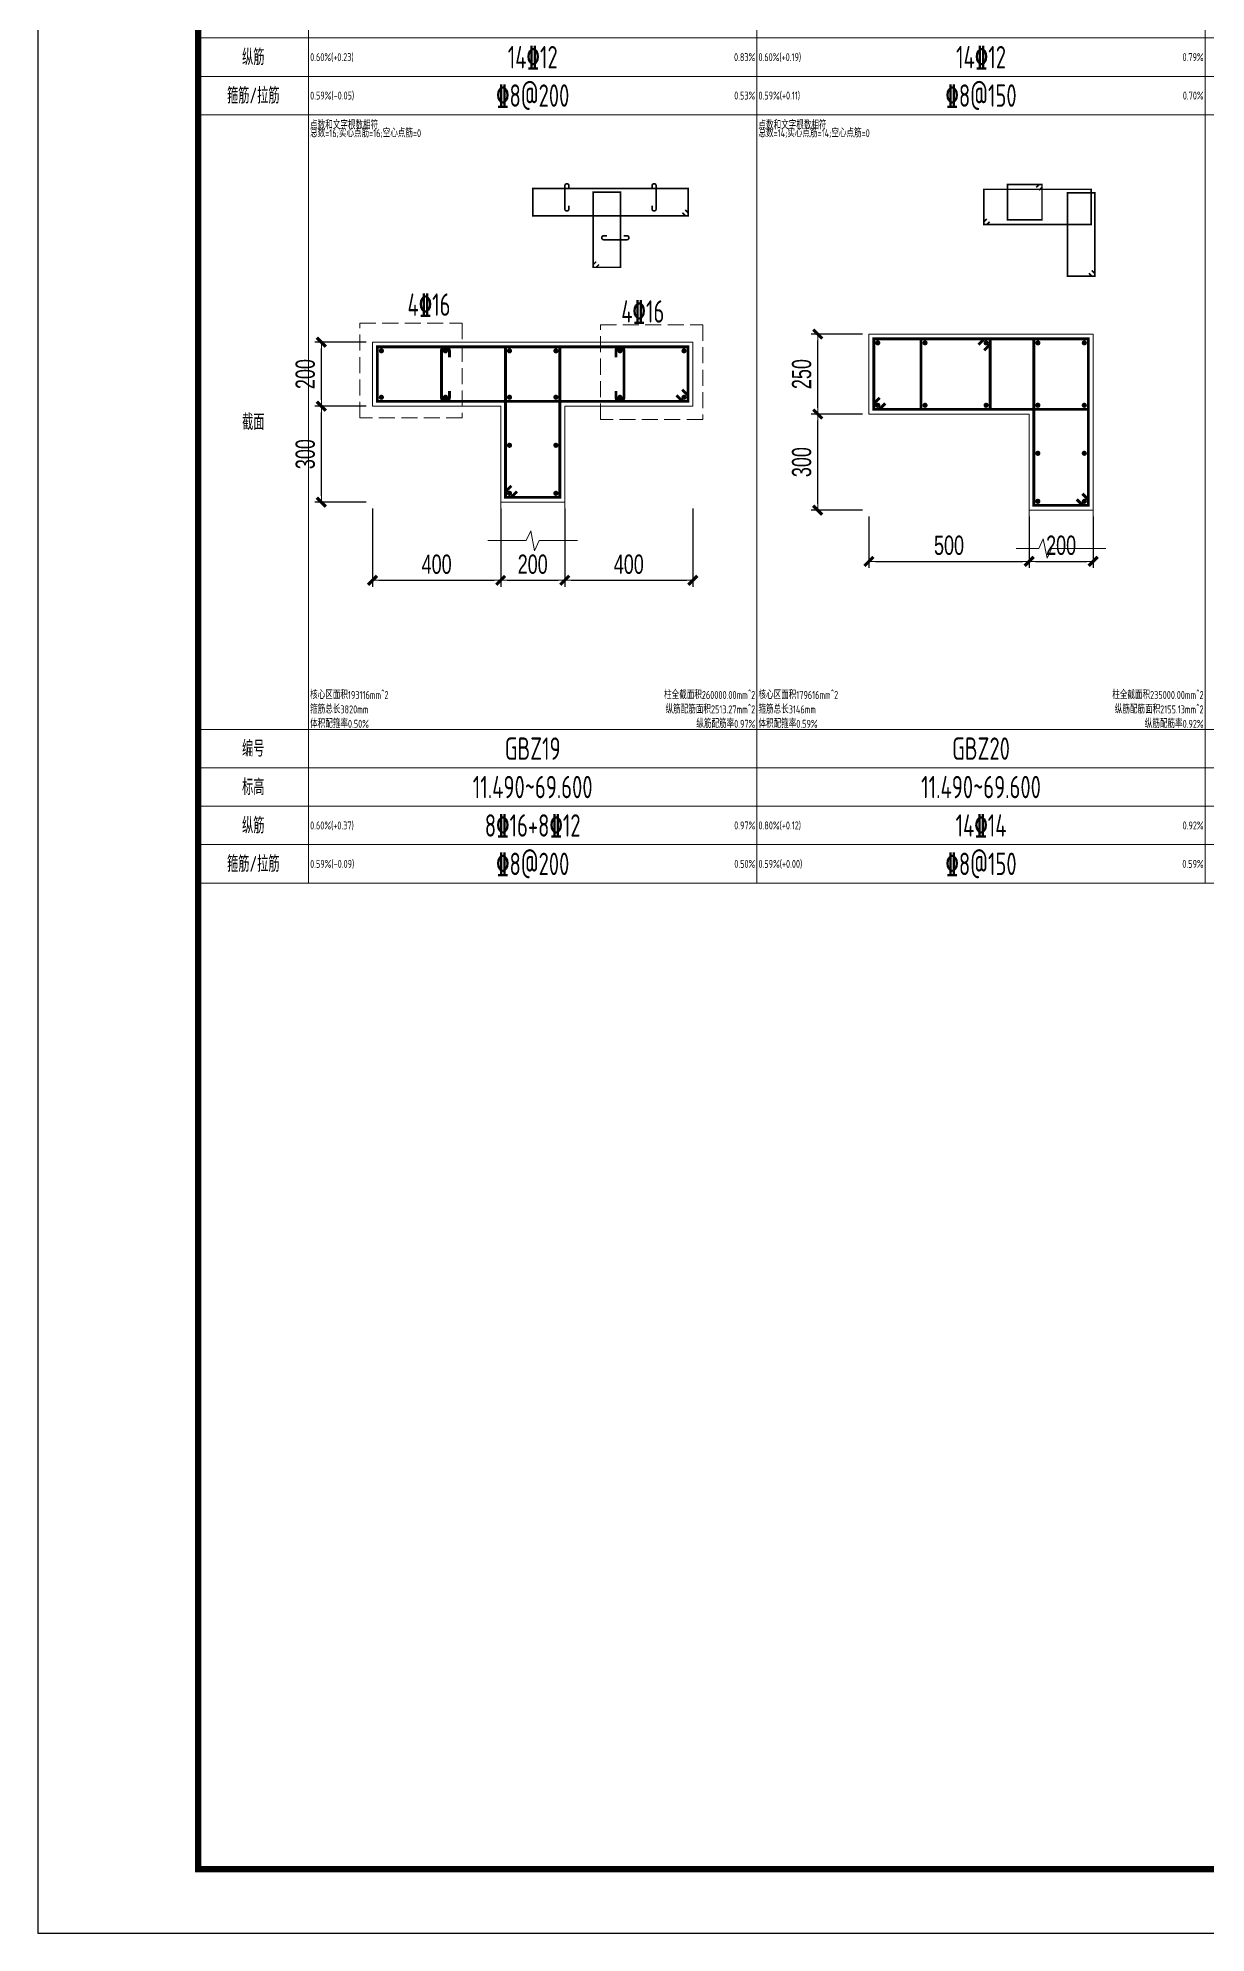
# Model space of a CAD drawing. Extents: x 5874492 to 7194610, y -939842 to -279257.
# Drawn here: x 6374271 to 6392510, y -802090 to -772489 of the extents above; entities that cross this region are included whole.
import ezdxf
from ezdxf.enums import TextEntityAlignment as Align

# ---------------------------------------------------------------- set-up
doc = ezdxf.new("R2010")
doc.units = 0
doc.header["$LTSCALE"] = 1000
doc.linetypes.add('DASH', pattern=[0.35, 0.25, -0.1])
for name, color, linetype, lineweight in [('S-墙柱-REIN', 1, 'Continuous', 20), ('S-墙柱-大样细线', 7, 'Continuous', 20), ('S-墙柱-编号', 4, 'Continuous', 20), ('S-墙柱-连梁虚线', 4, 'DASH', 20), ('S-大样-DIM', 3, 'Continuous', 20), ('S-大样-REIN', 1, 'Continuous', 20), ('S-大样-实线', 2, 'Continuous', 20), ('S-通用-TAB', 7, 'Continuous', 20)]:
    doc.layers.add(name, color=color, linetype=linetype, lineweight=lineweight)
doc.layers.add('Y-云图图框', color=7, linetype='Continuous')
doc.layers.add('配箍校核', color=34, linetype='Continuous', plot=False)
doc.styles.add('_YT_Name', font='', dxfattribs={"width": 0.8})
doc.styles.add('_YT_Sign_Text', font='ros.shx', dxfattribs={"width": 0.8, "bigfont": 'hztxt.shx'})
doc.styles.add('BW_Dim', font='Bweng.shx', dxfattribs={"width": 0.7, "bigfont": 'hztxt.shx'})
doc.styles.add('BW_Rein', font='tssdeng.shx', dxfattribs={"width": 0.7, "bigfont": 'hztxt.shx'})
doc.styles.get("Standard").update_dxf_attribs({"font": 'gbenor.shx', "bigfont": 'gbcbig.shx'})
doc.styles.add('TSSD_Rein', font='tssdeng.shx', dxfattribs={"width": 0.7, "bigfont": 'hztxt.shx'})
doc.styles.get('_YT_Name').set_extended_font_data('SimHei')
doc.dimstyles.new('Cyz_20_100', dxfattribs={"dimtxt": 300, "dimasz": 100, "dimexe": 100, "dimexo": 100, "dimgap": 100, "dimtad": 1, "dimdec": 0, "dimlfac": 0.2, "dimzin": 0, "dimdsep": 46, "dimtxsty": 'BW_Dim', "dimblk": '_bwk', "dimcen": 0, "dimclrt": 7, "dimadec": 0, "dimazin": 0, "dimtfac": 1, "dimtdec": 0, "dimtix": 1, "dimtmove": 2, "dimatfit": 0, "dimfxl": 0, "dimtolj": 1, "dimtzin": 0, "dimarcsym": 0})

# ---------------------------------------------------------------- blocks, each defined once
blk = doc.blocks.new('ECMCTK_A1_横_单行图名--0')
at = {"color": 4}
blk.add_lwpolyline([(0, 0), (841, 0), (841, 594), (0, 594)], close=True, dxfattribs=at)
at = {"const_width": 1}
blk.add_lwpolyline([(25, 10), (831, 10), (831, 584), (25, 584)], close=True, dxfattribs=at)
at = {"color": 80, "flags": 3}
for tag, height, p in [('YTHQINS', 3, (34.31, 585.5)), ('ECMCKEY', 3, (292.07, 288.23)), ('YTTQINS', 5.62, (848.03, 12.81)), ('YTFRAME', 3, (652.76, 5.84)), ('YTBARCODE_T1', 3, (749.78, 5.95))]:
    blk.add_attdef(tag, text='', height=height, dxfattribs=at).set_placement(p, align=Align.MIDDLE_CENTER)
for tag, height, style, width, p in [('证书编号', 4, '_YT_Sign_Text', 0.8, (708.87, 43.81)), ('审查批准号', 4, '_YT_Sign_Text', 0.8, (761.06, 43.81)), ('工程号', 4, '_YT_Sign_Text', 0.5, (804.08, 44.12)), ('设计单位', 6, '_YT_Name', 0.8, (623.75, 38.6)), ('建设单位', 4, '_YT_Sign_Text', 0.8, (734.96, 36.11)), ('阶段', 4, '_YT_Sign_Text', 0.8, (804.08, 35.81)), ('项目号', 4, '_YT_Sign_Text', 0.5, (822.08, 33.72)), ('项目名称', 4, '_YT_Sign_Text', 0.8, (734.96, 28.11)), ('专业', 4, '_YT_Sign_Text', 0.8, (804.08, 27.31)), ('图纸编号', 4, '_YT_Sign_Text', 0.5, (803.93, 19.36)), ('图纸名称', 4.5, '_YT_Name', 0.8, (735.39, 15.06)), ('出图比例', 4.2, '_YT_Sign_Text', 0.8, (681.82, 11.78)), ('日期', 4, '_YT_Sign_Text', 0.5, (803.88, 12.13)), ('版本号', 4, '_YT_Sign_Text', 0.8, (822.08, 13))]:
    blk.add_attdef(tag, text='', height=height, dxfattribs=dict(style=style, width=width)).set_placement(p, align=Align.CENTER)
at = {"style": '_YT_Sign_Text', "width": 0.8, "flags": 3}
for tag, p, height in [('{审定人}', (605.87, 26.45), 6.24), ('{校对人}', (658.35, 26.53), 6.24), ('[审定人]', (590.95, 27.81), 4.1), ('[校对人]', (642.23, 27.82), 4.1), ('[审核人]', (591.01, 19.76), 4.1), ('{审核人}', (606.98, 18.44), 6.24), ('[设计人]', (642.47, 20.21), 4.1), ('{设计人}', (658.48, 18.54), 6.24), ('[项目负责人]', (590.78, 12.01), 4.1), ('{项目负责人}', (608.28, 10.72), 6.24), ('[专业负责人]', (642.74, 11.77), 4.1), ('{专业负责人}', (658.58, 10.36), 6.24)]:
    blk.add_attdef(tag, p, '', height=height, dxfattribs=at)
at = {"color": 80, "flags": 3}
for tag, p in [('YTQRCODE', (551.04, 11.91)), ('YTBZSIT', (25, 10)), ('EXT_TK_LEFT', (25, 10))]:
    blk.add_attdef(tag, p, '', height=3, dxfattribs=at)
blk = doc.blocks.new('_bwk')
blk.add_line((-1, 0), (0, 0))
at = {"const_width": 0.5}
blk.add_lwpolyline([(-0.7, -0.7), (0.7, 0.7)], dxfattribs=at)
blk = doc.blocks.new('*D1582')
at = {"layer": 'Defpoints', "color": 0, "transparency": 16777216}
for p in [(6382496, -779740), (6384496, -779740), (6384496, -780961)]:
    blk.add_point(p, dxfattribs=at)
at = {"layer": 'S-大样-DIM', "color": 0, "lineweight": -2, "transparency": 16777216}
for p, q in [((6382496, -779840), (6382496, -781061)), ((6384496, -779840), (6384496, -781061)), ((6382596, -780961), (6384396, -780961))]:
    blk.add_line(p, q, dxfattribs=at)
at = {"layer": 'S-大样-DIM', "color": 0, "lineweight": -2, "transparency": 16777216, "xscale": 100, "yscale": 100, "zscale": 100, "rotation": 180}
blk.add_blockref('_bwk', (6382496, -780961), dxfattribs=at)
at = {"layer": 'S-大样-DIM', "color": 0, "lineweight": -2, "transparency": 16777216, "xscale": 100, "yscale": 100, "zscale": 100}
blk.add_blockref('_bwk', (6384496, -780961), dxfattribs=at)
at = {"layer": 'S-大样-DIM', "color": 7, "transparency": 16777216, "insert": (6383496, -780711), "char_height": 300, "attachment_point": 5, "style": 'BW_Dim'}
blk.add_mtext('\\A1;400', dxfattribs=at)
blk = doc.blocks.new('*D1583')
at = {"layer": 'Defpoints', "color": 0, "transparency": 16777216}
for p in [(6381496, -779740), (6382496, -779740), (6382496, -780961)]:
    blk.add_point(p, dxfattribs=at)
at = {"layer": 'S-大样-DIM', "color": 0, "lineweight": -2, "transparency": 16777216}
for p, q in [((6381496, -779840), (6381496, -781061)), ((6382496, -779840), (6382496, -781061)), ((6381596, -780961), (6382396, -780961))]:
    blk.add_line(p, q, dxfattribs=at)
at = {"layer": 'S-大样-DIM', "color": 0, "lineweight": -2, "transparency": 16777216, "xscale": 100, "yscale": 100, "zscale": 100, "rotation": 180}
blk.add_blockref('_bwk', (6381496, -780961), dxfattribs=at)
at = {"layer": 'S-大样-DIM', "color": 0, "lineweight": -2, "transparency": 16777216, "xscale": 100, "yscale": 100, "zscale": 100}
blk.add_blockref('_bwk', (6382496, -780961), dxfattribs=at)
at = {"layer": 'S-大样-DIM', "color": 7, "transparency": 16777216, "insert": (6381996, -780711), "char_height": 300, "attachment_point": 5, "style": 'BW_Dim'}
blk.add_mtext('\\A1;200', dxfattribs=at)
blk = doc.blocks.new('*D1584')
at = {"layer": 'Defpoints', "color": 0, "transparency": 16777216}
for p in [(6379496, -779740), (6381496, -779740), (6381496, -780961)]:
    blk.add_point(p, dxfattribs=at)
at = {"layer": 'S-大样-DIM', "color": 0, "lineweight": -2, "transparency": 16777216}
for p, q in [((6379496, -779840), (6379496, -781061)), ((6381496, -779840), (6381496, -781061)), ((6379596, -780961), (6381396, -780961))]:
    blk.add_line(p, q, dxfattribs=at)
at = {"layer": 'S-大样-DIM', "color": 0, "lineweight": -2, "transparency": 16777216, "xscale": 100, "yscale": 100, "zscale": 100, "rotation": 180}
blk.add_blockref('_bwk', (6379496, -780961), dxfattribs=at)
at = {"layer": 'S-大样-DIM', "color": 0, "lineweight": -2, "transparency": 16777216, "xscale": 100, "yscale": 100, "zscale": 100}
blk.add_blockref('_bwk', (6381496, -780961), dxfattribs=at)
at = {"layer": 'S-大样-DIM', "color": 7, "transparency": 16777216, "insert": (6380496, -780711), "char_height": 300, "attachment_point": 5, "style": 'BW_Dim'}
blk.add_mtext('\\A1;400', dxfattribs=at)
blk = doc.blocks.new('*D1585')
at = {"layer": 'Defpoints', "color": 0, "transparency": 16777216}
for p in [(6378696, -777240), (6379496, -777240), (6379496, -778240)]:
    blk.add_point(p, dxfattribs=at)
at = {"layer": 'S-大样-DIM', "color": 0, "lineweight": -2, "transparency": 16777216}
for p, q in [((6379396, -777240), (6378596, -777240)), ((6378696, -778140), (6378696, -777340)), ((6379396, -778240), (6378596, -778240))]:
    blk.add_line(p, q, dxfattribs=at)
at = {"layer": 'S-大样-DIM', "color": 0, "lineweight": -2, "transparency": 16777216, "xscale": 100, "yscale": 100, "zscale": 100}
for p, rotation in [((6378696, -777240), 90), ((6378696, -778240), 270)]:
    blk.add_blockref('_bwk', p, dxfattribs=dict(at, rotation=rotation))
at = {"layer": 'S-大样-DIM', "color": 7, "transparency": 16777216, "insert": (6378446, -777740), "char_height": 300, "attachment_point": 5, "rotation": 90, "style": 'BW_Dim'}
blk.add_mtext('\\A1;200', dxfattribs=at)
blk = doc.blocks.new('*D1586')
at = {"layer": 'Defpoints', "color": 0, "transparency": 16777216}
for p in [(6378696, -778240), (6379496, -778240), (6379496, -779740)]:
    blk.add_point(p, dxfattribs=at)
at = {"layer": 'S-大样-DIM', "color": 0, "lineweight": -2, "transparency": 16777216}
for p, q in [((6379396, -778240), (6378596, -778240)), ((6378696, -779640), (6378696, -778340)), ((6379396, -779740), (6378596, -779740))]:
    blk.add_line(p, q, dxfattribs=at)
at = {"layer": 'S-大样-DIM', "color": 0, "lineweight": -2, "transparency": 16777216, "xscale": 100, "yscale": 100, "zscale": 100}
for p, rotation in [((6378696, -778240), 90), ((6378696, -779740), 270)]:
    blk.add_blockref('_bwk', p, dxfattribs=dict(at, rotation=rotation))
at = {"layer": 'S-大样-DIM', "color": 7, "transparency": 16777216, "insert": (6378446, -778990), "char_height": 300, "attachment_point": 5, "rotation": 90, "style": 'BW_Dim'}
blk.add_mtext('\\A1;300', dxfattribs=at)
blk = doc.blocks.new('*D1587')
at = {"layer": 'Defpoints', "color": 0, "transparency": 16777216}
for p in [(6389746, -779865), (6390746, -779865), (6390746, -780665)]:
    blk.add_point(p, dxfattribs=at)
at = {"layer": 'S-大样-DIM', "color": 0, "lineweight": -2, "transparency": 16777216}
for p, q in [((6389746, -779965), (6389746, -780765)), ((6390746, -779965), (6390746, -780765)), ((6389846, -780665), (6390646, -780665))]:
    blk.add_line(p, q, dxfattribs=at)
at = {"layer": 'S-大样-DIM', "color": 0, "lineweight": -2, "transparency": 16777216, "xscale": 100, "yscale": 100, "zscale": 100, "rotation": 180}
blk.add_blockref('_bwk', (6389746, -780665), dxfattribs=at)
at = {"layer": 'S-大样-DIM', "color": 0, "lineweight": -2, "transparency": 16777216, "xscale": 100, "yscale": 100, "zscale": 100}
blk.add_blockref('_bwk', (6390746, -780665), dxfattribs=at)
at = {"layer": 'S-大样-DIM', "color": 7, "transparency": 16777216, "insert": (6390246, -780415), "char_height": 300, "attachment_point": 5, "style": 'BW_Dim'}
blk.add_mtext('\\A1;200', dxfattribs=at)
blk = doc.blocks.new('*D1588')
at = {"layer": 'Defpoints', "color": 0, "transparency": 16777216}
for p in [(6387246, -779865), (6389746, -779865), (6389746, -780665)]:
    blk.add_point(p, dxfattribs=at)
at = {"layer": 'S-大样-DIM', "color": 0, "lineweight": -2, "transparency": 16777216}
for p, q in [((6387246, -779965), (6387246, -780765)), ((6389746, -779965), (6389746, -780765)), ((6387346, -780665), (6389646, -780665))]:
    blk.add_line(p, q, dxfattribs=at)
at = {"layer": 'S-大样-DIM', "color": 0, "lineweight": -2, "transparency": 16777216, "xscale": 100, "yscale": 100, "zscale": 100, "rotation": 180}
blk.add_blockref('_bwk', (6387246, -780665), dxfattribs=at)
at = {"layer": 'S-大样-DIM', "color": 0, "lineweight": -2, "transparency": 16777216, "xscale": 100, "yscale": 100, "zscale": 100}
blk.add_blockref('_bwk', (6389746, -780665), dxfattribs=at)
at = {"layer": 'S-大样-DIM', "color": 7, "transparency": 16777216, "insert": (6388496, -780415), "char_height": 300, "attachment_point": 5, "style": 'BW_Dim'}
blk.add_mtext('\\A1;500', dxfattribs=at)
blk = doc.blocks.new('*D1589')
at = {"layer": 'Defpoints', "color": 0, "transparency": 16777216}
for p in [(6386446, -777115), (6387246, -777115), (6387246, -778365)]:
    blk.add_point(p, dxfattribs=at)
at = {"layer": 'S-大样-DIM', "color": 0, "lineweight": -2, "transparency": 16777216}
for p, q in [((6387146, -777115), (6386346, -777115)), ((6386446, -778265), (6386446, -777215)), ((6387146, -778365), (6386346, -778365))]:
    blk.add_line(p, q, dxfattribs=at)
at = {"layer": 'S-大样-DIM', "color": 0, "lineweight": -2, "transparency": 16777216, "xscale": 100, "yscale": 100, "zscale": 100}
for p, rotation in [((6386446, -777115), 90), ((6386446, -778365), 270)]:
    blk.add_blockref('_bwk', p, dxfattribs=dict(at, rotation=rotation))
at = {"layer": 'S-大样-DIM', "color": 7, "transparency": 16777216, "insert": (6386196, -777740), "char_height": 300, "attachment_point": 5, "rotation": 90, "style": 'BW_Dim'}
blk.add_mtext('\\A1;250', dxfattribs=at)
blk = doc.blocks.new('*D1590')
at = {"layer": 'Defpoints', "color": 0, "transparency": 16777216}
for p in [(6386446, -778365), (6387246, -778365), (6387246, -779865)]:
    blk.add_point(p, dxfattribs=at)
at = {"layer": 'S-大样-DIM', "color": 0, "lineweight": -2, "transparency": 16777216}
for p, q in [((6387146, -778365), (6386346, -778365)), ((6386446, -779765), (6386446, -778465)), ((6387146, -779865), (6386346, -779865))]:
    blk.add_line(p, q, dxfattribs=at)
at = {"layer": 'S-大样-DIM', "color": 0, "lineweight": -2, "transparency": 16777216, "xscale": 100, "yscale": 100, "zscale": 100}
for p, rotation in [((6386446, -778365), 90), ((6386446, -779865), 270)]:
    blk.add_blockref('_bwk', p, dxfattribs=dict(at, rotation=rotation))
at = {"layer": 'S-大样-DIM', "color": 7, "transparency": 16777216, "insert": (6386196, -779115), "char_height": 300, "attachment_point": 5, "rotation": 90, "style": 'BW_Dim'}
blk.add_mtext('\\A1;300', dxfattribs=at)

msp = doc.modelspace()

# ---------------------------------------------------------------- linework, layer by layer
at = {"layer": 'S-墙柱-REIN', "const_width": 40}
for points in [[(6387363.3, -777252.1, 1), (6387403.3, -777252.1, 1)], [(6388101.3, -777252.1, 1), (6388141.3, -777252.1, 1)], [(6389054.8, -777252.1, 1), (6389094.8, -777252.1, 1)], [(6389863.3, -777252.1, 1), (6389903.3, -777252.1, 1)], [(6390588.3, -777252.1, 1), (6390628.3, -777252.1, 1)], [(6379613.3, -777377.1, 1), (6379653.3, -777377.1, 1)], [(6380613.3, -777377.1, 1), (6380653.3, -777377.1, 1)], [(6381613.3, -777377.1, 1), (6381653.3, -777377.1, 1)], [(6382338.3, -777377.1, 1), (6382378.3, -777377.1, 1)], [(6383338.3, -777377.1, 1), (6383378.3, -777377.1, 1)], [(6384338.3, -777377.1, 1), (6384378.3, -777377.1, 1)], [(6379613.3, -778102.1, 1), (6379653.3, -778102.1, 1)], [(6380613.3, -778102.1, 1), (6380653.3, -778102.1, 1)], [(6381613.3, -778102.1, 1), (6381653.3, -778102.1, 1)], [(6382338.3, -778102.1, 1), (6382378.3, -778102.1, 1)], [(6383338.3, -778102.1, 1), (6383378.3, -778102.1, 1)], [(6384338.3, -778102.1, 1), (6384378.3, -778102.1, 1)], [(6387363.3, -778227.1, 1), (6387403.3, -778227.1, 1)], [(6388101.3, -778227.1, 1), (6388141.3, -778227.1, 1)], [(6389054.8, -778227.1, 1), (6389094.8, -778227.1, 1)], [(6389863.3, -778227.1, 1), (6389903.3, -778227.1, 1)], [(6390588.3, -778227.1, 1), (6390628.3, -778227.1, 1)], [(6381613.3, -778852.1, 1), (6381653.3, -778852.1, 1)], [(6382338.3, -778852.1, 1), (6382378.3, -778852.1, 1)], [(6389863.3, -778977.1, 1), (6389903.3, -778977.1, 1)], [(6390588.3, -778977.1, 1), (6390628.3, -778977.1, 1)], [(6381613.3, -779602.1, 1), (6381653.3, -779602.1, 1)], [(6382338.3, -779602.1, 1), (6382378.3, -779602.1, 1)], [(6389863.3, -779727.1, 1), (6389903.3, -779727.1, 1)], [(6390588.3, -779727.1, 1), (6390628.3, -779727.1, 1)]]:
    msp.add_lwpolyline(points, format="xyb", close=True, dxfattribs=at)
at = {"layer": 'S-墙柱-大样细线'}
for points in [[(6379495.8, -777239.6), (6379495.8, -778239.6), (6381495.8, -778239.6), (6381495.8, -779739.6), (6382495.8, -779739.6), (6382495.8, -778239.6), (6384495.8, -778239.6), (6384495.8, -777239.6)], [(6389745.8, -778364.6), (6387245.8, -778364.6), (6387245.8, -777114.6), (6390745.8, -777114.6), (6390745.8, -779864.6), (6389745.8, -779864.6)]]:
    msp.add_lwpolyline(points, close=True, dxfattribs=at)
at = {"layer": 'S-墙柱-连梁虚线'}
for points in [[(6379298.1, -776946.3), (6380895.4, -776946.3), (6380895.4, -778423.5), (6379298.1, -778423.5)], [(6383053.4, -776971.8), (6384650.7, -776971.8), (6384650.7, -778448.9), (6383053.4, -778448.9)]]:
    msp.add_lwpolyline(points, close=True, dxfattribs=at)
at = {"layer": 'S-大样-REIN', "color": 1}
for points, const_width in [([(6384377.3, -775176.4), (6384423.2, -775222.4), (6384423.2, -775266.6), (6381998.2, -775266.6), (6381998.2, -774841.6), (6384423.2, -774841.6), (6384423.2, -775266.6), (6384379, -775266.6), (6384333.1, -775220.6)], 25), ([(6383032.2, -776026.9), (6382986.2, -776072.8), (6382942, -776072.8), (6382942, -774897.8), (6383367, -774897.8), (6383367, -776072.8), (6382942, -776072.8), (6382942, -776028.6), (6382988, -775982.7)], 25), ([(6389085.7, -775314.5), (6389039.7, -775360.5), (6389039.7, -775404.7), (6390714.7, -775404.7), (6390714.7, -774854.7), (6389039.7, -774854.7), (6389039.7, -775404.7), (6389083.9, -775404.7), (6389129.9, -775358.7)], 25), ([(6390680.8, -776164.9), (6390726.8, -776210.9), (6390771, -776210.9), (6390771, -774910.9), (6390346, -774910.9), (6390346, -776210.9), (6390771, -776210.9), (6390771, -776166.7), (6390725, -776120.8)], 25), ([(6384328.8, -777984.3), (6384420.8, -778076.2), (6384420.8, -778164.6), (6379570.8, -778164.6), (6379570.8, -777314.6), (6384420.8, -777314.6), (6384420.8, -778164.6), (6384332.4, -778164.6), (6384240.4, -778072.7)], 45), ([(6381751.1, -779572.7), (6381659.1, -779664.6), (6381570.8, -779664.6), (6381570.8, -777314.6), (6382420.8, -777314.6), (6382420.8, -779664.6), (6381570.8, -779664.6), (6381570.8, -779576.2), (6381662.7, -779484.3)], 45), ([(6387412.7, -778109.3), (6387320.8, -778201.2), (6387320.8, -778289.6), (6390670.8, -778289.6), (6390670.8, -777189.6), (6387320.8, -777189.6), (6387320.8, -778289.6), (6387409.1, -778289.6), (6387501.1, -778197.7)], 45), ([(6390490.4, -779697.7), (6390582.4, -779789.6), (6390670.8, -779789.6), (6390670.8, -777189.6), (6389820.8, -777189.6), (6389820.8, -779789.6), (6390670.8, -779789.6), (6390670.8, -779701.2), (6390578.8, -779609.3)], 45)]:
    msp.add_lwpolyline(points, dxfattribs=dict(at, const_width=const_width))
at = {"layer": 'S-大样-REIN'}
for points, const_width in [([(6382560.7, -775110.3), (6382560.7, -775160.3, -1), (6382498.2, -775160.3), (6382498.2, -774797.8, -1), (6382560.7, -774797.8), (6382560.7, -774847.8)], 25), ([(6383860.7, -774847.8), (6383860.7, -774797.8, -1), (6383923.2, -774797.8), (6383923.2, -775160.3, -1), (6383860.7, -775160.3), (6383860.7, -775110.3)], 25), ([(6383417, -775579.1), (6383467, -775579.1, -1), (6383467, -775641.6), (6383104.5, -775641.6, -1), (6383104.5, -775579.1), (6383154.5, -775579.1)], 25), ([(6380695.8, -778002.1), (6380695.8, -778102.1, -1), (6380570.8, -778102.1), (6380570.8, -777377.1, -1), (6380695.8, -777377.1), (6380695.8, -777477.1)], 45), ([(6383295.8, -777477.1), (6383295.8, -777377.1, -1), (6383420.8, -777377.1), (6383420.8, -778102.1, -1), (6383295.8, -778102.1), (6383295.8, -778002.1)], 45)]:
    msp.add_lwpolyline(points, format="xyb", dxfattribs=dict(at, const_width=const_width))
for points, const_width in [([(6389902, -774869.8), (6389948, -774823.9), (6389948, -774779.7), (6389408.7, -774779.7), (6389408.7, -775329.7), (6389948, -775329.7), (6389948, -774779.7), (6389903.8, -774779.7), (6389857.8, -774825.6)], 25), ([(6389045.3, -777369.9), (6389137.3, -777278), (6389137.3, -777189.6), (6388058.8, -777189.6), (6388058.8, -778289.6), (6389137.3, -778289.6), (6389137.3, -777189.6), (6389048.9, -777189.6), (6388956.9, -777281.5)], 45)]:
    msp.add_lwpolyline(points, dxfattribs=dict(at, const_width=const_width))
at = {"layer": 'S-大样-实线'}
for points in [[(6381495.8, -779739.6), (6381495.8, -780339.6)], [(6382495.8, -779739.6), (6382495.8, -780339.6)], [(6389745.8, -779864.6), (6389745.8, -780464.6)], [(6390745.8, -779864.6), (6390745.8, -780464.6)], [(6381295.8, -780339.6), (6381895.8, -780339.6), (6381965.8, -780189.6), (6382025.8, -780502.7), (6382095.8, -780339.6), (6382695.8, -780339.6)], [(6389545.8, -780464.6), (6389895.8, -780464.6), (6389965.8, -780314.6), (6390025.8, -780614.6), (6390095.8, -780464.6), (6390945.8, -780464.6)]]:
    msp.add_lwpolyline(points, dxfattribs=at)
at = {"layer": 'S-通用-TAB'}
for points in [[(6376770.8, -773689.6), (6376770.8, -761689.6), (6378495.8, -761689.6), (6378495.8, -773689.6), (6376770.8, -773689.6), (6376770.8, -773089.6), (6378495.8, -773089.6), (6378495.8, -772489.6), (6376770.8, -772489.6), (6376770.8, -771889.6), (6378495.8, -771889.6), (6378495.8, -771289.6), (6376770.8, -771289.6), (6376770.8, -773689.6)], [(6378495.8, -773689.6), (6378495.8, -761689.6), (6385495.8, -761689.6), (6385495.8, -773689.6), (6378495.8, -773689.6), (6378495.8, -771289.6), (6385495.8, -771289.6), (6385495.8, -771889.6), (6378495.8, -771889.6), (6378495.8, -772489.6), (6385495.8, -772489.6), (6385495.8, -773089.6), (6378495.8, -773089.6), (6378495.8, -773689.6)], [(6385495.8, -773689.6), (6385495.8, -761689.6), (6392495.8, -761689.6), (6392495.8, -773689.6), (6385495.8, -773689.6), (6385495.8, -771289.6), (6392495.8, -771289.6), (6392495.8, -771889.6), (6385495.8, -771889.6), (6385495.8, -772489.6), (6392495.8, -772489.6), (6392495.8, -773089.6), (6385495.8, -773089.6), (6385495.8, -773689.6)], [(6392495.8, -773689.6), (6392495.8, -761689.6), (6399495.8, -761689.6), (6399495.8, -773689.6), (6392495.8, -773689.6), (6392495.8, -771289.6), (6399495.8, -771289.6), (6399495.8, -771889.6), (6392495.8, -771889.6), (6392495.8, -772489.6), (6399495.8, -772489.6), (6399495.8, -773089.6), (6392495.8, -773089.6), (6392495.8, -773689.6)], [(6376770.8, -785689.6), (6376770.8, -773689.6), (6378495.8, -773689.6), (6378495.8, -785689.6), (6376770.8, -785689.6), (6376770.8, -785089.6), (6378495.8, -785089.6), (6378495.8, -784489.6), (6376770.8, -784489.6), (6376770.8, -783889.6), (6378495.8, -783889.6), (6378495.8, -783289.6), (6376770.8, -783289.6), (6376770.8, -785689.6)], [(6378495.8, -785689.6), (6378495.8, -773689.6), (6385495.8, -773689.6), (6385495.8, -785689.6), (6378495.8, -785689.6), (6378495.8, -783289.6), (6385495.8, -783289.6), (6385495.8, -783889.6), (6378495.8, -783889.6), (6378495.8, -784489.6), (6385495.8, -784489.6), (6385495.8, -785089.6), (6378495.8, -785089.6), (6378495.8, -785689.6)], [(6385495.8, -785689.6), (6385495.8, -773689.6), (6392495.8, -773689.6), (6392495.8, -785689.6), (6385495.8, -785689.6), (6385495.8, -783289.6), (6392495.8, -783289.6), (6392495.8, -783889.6), (6385495.8, -783889.6), (6385495.8, -784489.6), (6392495.8, -784489.6), (6392495.8, -785089.6), (6385495.8, -785089.6), (6385495.8, -785689.6)], [(6392495.8, -785689.6), (6392495.8, -773689.6), (6399495.8, -773689.6), (6399495.8, -785689.6), (6392495.8, -785689.6), (6392495.8, -783289.6), (6399495.8, -783289.6), (6399495.8, -783889.6), (6392495.8, -783889.6), (6392495.8, -784489.6), (6399495.8, -784489.6), (6399495.8, -785089.6), (6392495.8, -785089.6), (6392495.8, -785689.6)]]:
    msp.add_lwpolyline(points, dxfattribs=at)

# ---------------------------------------------------------------- block references
at = {"layer": 'Y-云图图框', "xscale": 100, "yscale": 100, "zscale": 100}
msp.add_blockref('ECMCTK_A1_横_单行图名--0', (6374270.8, -802089.6), dxfattribs=at)

# ---------------------------------------------------------------- texts
at = {"layer": 'S-墙柱-编号', "width": 0.7}
for s, style, p in [('14\x8412', 'BW_Rein', (6381995.8, -772789.6)), ('14\x8412', 'BW_Rein', (6388995.8, -772789.6)), ('\x848@200', 'BW_Rein', (6381995.8, -773389.6)), ('\x848@150', 'BW_Rein', (6388995.8, -773389.6)), ('4\x8416', 'TSSD_Rein', (6380376.4, -776654.9)), ('4\x8416', 'TSSD_Rein', (6383714.8, -776761.8)), ('GBZ19', 'TSSD_Rein', (6381995.8, -783589.6)), ('GBZ20', 'TSSD_Rein', (6388995.8, -783589.6)), ('11.490~69.600', 'TSSD_Rein', (6381995.8, -784189.6)), ('11.490~69.600', 'TSSD_Rein', (6388995.8, -784189.6)), ('8\x8416+8\x8412', 'TSSD_Rein', (6381995.8, -784789.6)), ('14\x8414', 'BW_Rein', (6388995.8, -784789.6)), ('\x848@200', 'TSSD_Rein', (6381995.8, -785389.6)), ('\x848@150', 'BW_Rein', (6388995.8, -785389.6))]:
    msp.add_text(s, height=350, dxfattribs=dict(at, style=style)).set_placement(p, align=Align.MIDDLE_CENTER)
at = {"layer": 'S-通用-TAB', "style": 'BW_Rein', "width": 0.7}
for s, p in [('纵筋', (6377633.3, -772789.6)), ('箍筋/拉筋', (6377633.3, -773389.6)), ('截面', (6377633.3, -778489.6)), ('编号', (6377633.3, -783589.6)), ('标高', (6377633.3, -784189.6)), ('纵筋', (6377633.3, -784789.6)), ('箍筋/拉筋', (6377633.3, -785389.6))]:
    msp.add_text(s, height=250, dxfattribs=at).set_placement(p, align=Align.MIDDLE_CENTER)
at = {"layer": '配箍校核', "style": 'BW_Rein', "width": 0.7}
for s, p in [('0.60%(+0.23)', (6378520.8, -772789.6)), ('0.60%(+0.19)', (6385520.8, -772789.6)), ('0.59%(+0.11)', (6385520.8, -773389.6)), ('0.60%(+0.37)', (6378520.8, -784789.6)), ('0.80%(+0.12)', (6385520.8, -784789.6)), ('0.59%(+0.00)', (6385520.8, -785389.6))]:
    msp.add_text(s, height=125, dxfattribs=at).set_placement(p, align=Align.MIDDLE_LEFT)
for s, p in [('0.83%', (6385470.8, -772789.6)), ('0.79%', (6392470.8, -772789.6)), ('0.70%', (6392470.8, -773389.6)), ('0.97%', (6385470.8, -784789.6)), ('0.92%', (6392470.8, -784789.6)), ('0.59%', (6392470.8, -785389.6))]:
    msp.add_text(s, height=125, dxfattribs=at).set_placement(p, align=Align.MIDDLE_RIGHT)
at = {"layer": '配箍校核', "color": 1, "style": 'BW_Rein', "width": 0.7}
for s, p in [('0.59%(-0.05)', (6378520.8, -773389.6)), ('0.59%(-0.09)', (6378520.8, -785389.6))]:
    msp.add_text(s, height=125, dxfattribs=at).set_placement(p, align=Align.MIDDLE_LEFT)
for s, p in [('0.53%', (6385470.8, -773389.6)), ('0.50%', (6385470.8, -785389.6))]:
    msp.add_text(s, height=125, dxfattribs=at).set_placement(p, align=Align.MIDDLE_RIGHT)
at = {"layer": '配箍校核', "style": 'BW_Rein', "width": 0.7}
for s, p in [('点数和文字根数相符', (6378520.8, -773914.6)), ('总数=16;实心点筋=16;空心点筋=0', (6378520.8, -774039.6)), ('点数和文字根数相符', (6385520.8, -773914.6)), ('总数=14;实心点筋=14;空心点筋=0', (6385520.8, -774039.6)), ('核心区面积193116mm^ 2', (6378520.8, -782814.6)), ('箍筋总长3820mm', (6378520.8, -783039.6)), ('核心区面积179616mm^ 2', (6385520.8, -782814.6)), ('箍筋总长3146mm', (6385520.8, -783039.6)), ('体积配箍率0.50%', (6378520.8, -783264.6)), ('体积配箍率0.59%', (6385520.8, -783264.6))]:
    msp.add_text(s, height=125, dxfattribs=at).set_placement(p)
for s, p in [('柱全截面积260000.00mm^ 2', (6385470.8, -782814.6)), ('纵筋配筋面积2513.27mm^ 2', (6385470.8, -783039.6)), ('柱全截面积235000.00mm^ 2', (6392470.8, -782814.6)), ('纵筋配筋面积2155.13mm^ 2', (6392470.8, -783039.6)), ('纵筋配筋率0.97%', (6385470.8, -783264.6)), ('纵筋配筋率0.92%', (6392470.8, -783264.6))]:
    msp.add_text(s, height=125, dxfattribs=at).set_placement(p, align=Align.RIGHT)

# ---------------------------------------------------------------- dimensions: what is measured, and where the dimension line sits
at = {"layer": 'S-大样-DIM'}
for base, p1, p2, picture, middle in [((6378695.8, -777239.6), (6379495.8, -778239.6), (6379495.8, -777239.6), '*D1585', (6378445.8, -777739.6)), ((6386445.8, -777114.6), (6387245.8, -778364.6), (6387245.8, -777114.6), '*D1589', (6386195.8, -777739.6)), ((6378695.8, -778239.6), (6379495.8, -779739.6), (6379495.8, -778239.6), '*D1586', (6378445.8, -778989.6)), ((6386445.8, -778364.6), (6387245.8, -779864.6), (6387245.8, -778364.6), '*D1590', (6386195.8, -779114.6))]:
    dim = msp.add_linear_dim(base=base, p1=p1, p2=p2, angle=90, dimstyle='Cyz_20_100', dxfattribs=at)
    dim.commit()
    dim.dimension.update_dxf_attribs({"geometry": picture, "text_midpoint": middle})
for base, p1, p2, picture, middle in [((6381495.8, -780961.5), (6379495.8, -779739.6), (6381495.8, -779739.6), '*D1584', (6380495.8, -780711.5)), ((6382495.8, -780961.5), (6381495.8, -779739.6), (6382495.8, -779739.6), '*D1583', (6381995.8, -780711.5)), ((6384495.8, -780961.5), (6382495.8, -779739.6), (6384495.8, -779739.6), '*D1582', (6383495.8, -780711.5)), ((6389745.8, -780664.6), (6387245.8, -779864.6), (6389745.8, -779864.6), '*D1588', (6388495.8, -780414.6)), ((6390745.8, -780664.6), (6389745.8, -779864.6), (6390745.8, -779864.6), '*D1587', (6390245.8, -780414.6))]:
    dim = msp.add_linear_dim(base=base, p1=p1, p2=p2, dimstyle='Cyz_20_100', dxfattribs=at)
    dim.commit()
    dim.dimension.update_dxf_attribs({"geometry": picture, "text_midpoint": middle})

doc.saveas('drawing.dxf')
